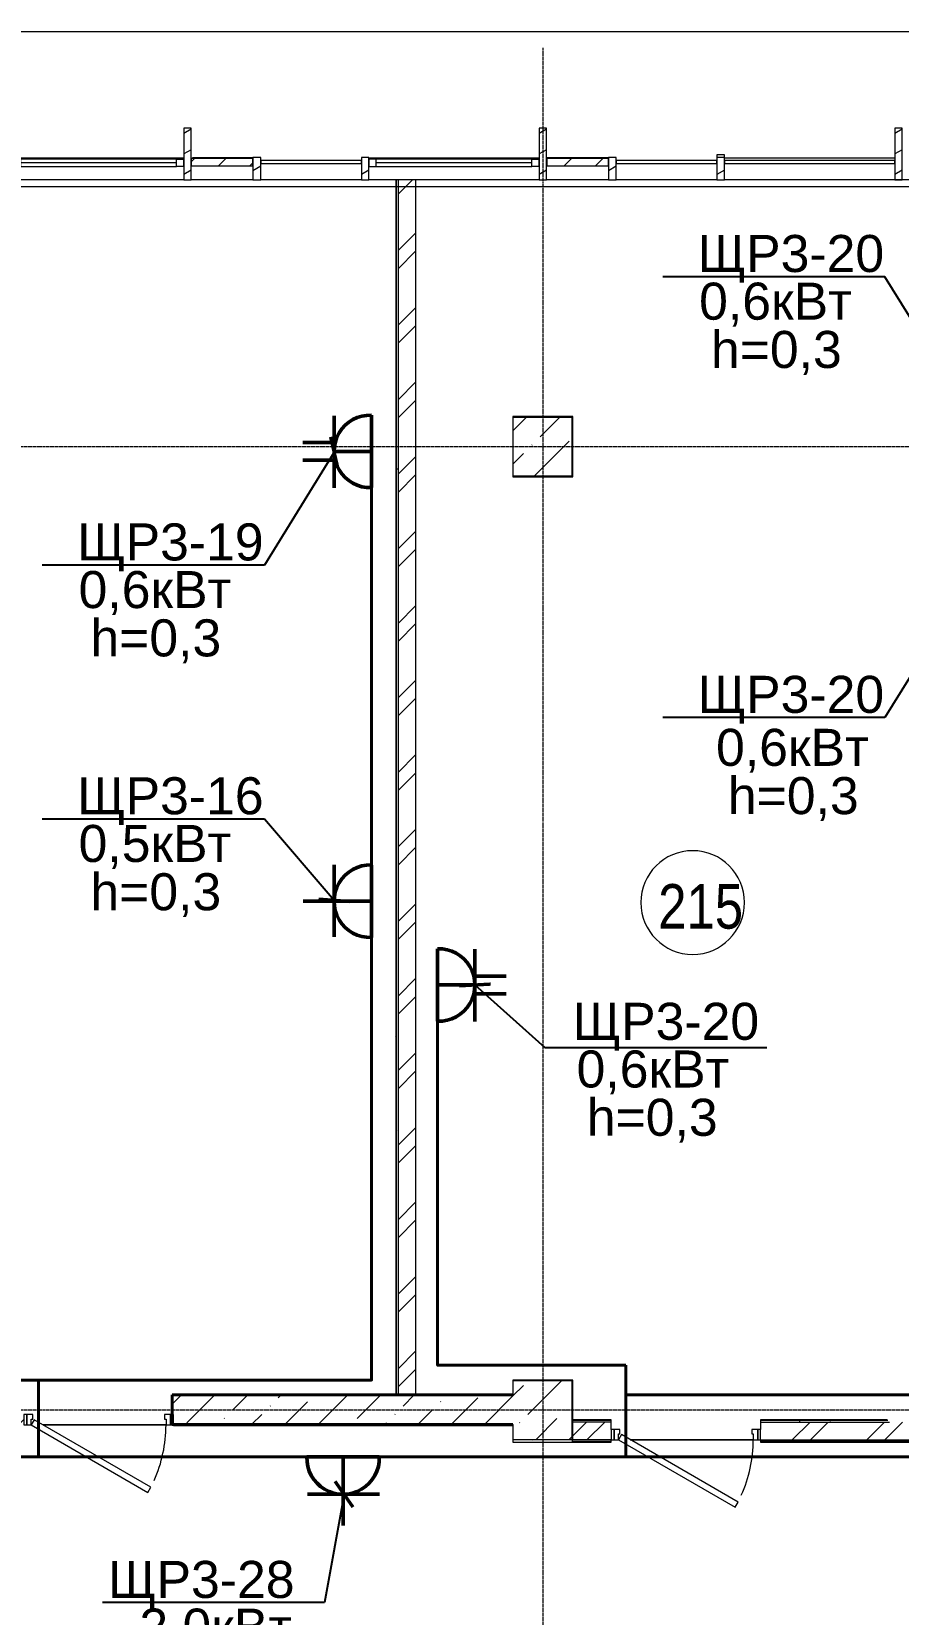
# Model space of a CAD drawing. Header units: metres. Extents: x 3659 to 143627, y -64119 to 51337.
# Drawn here: x 74610 to 80463, y -48663 to -37986 of the extents above; entities that cross this region are included whole.
import ezdxf

# ---------------------------------------------------------------- set-up
doc = ezdxf.new("R2010")
doc.units = ezdxf.units.M
doc.linetypes.add('ADSK_Линия сетки', pattern=[21, 12, -3, 3, -3])
for name, color, linetype, lineweight in [('A-AREA-IDEN', 7, 'Continuous', 9), ('A-DETL-MBND', 7, 'Continuous', 5), ('A-DOOR', 7, 'Continuous', 5), ('A-DOOR-FRAM', 7, 'Continuous', 13), ('A-FLOR', 7, 'Continuous', 5), ('A-GLAZ', 7, 'Continuous', 5), ('A-GLAZ-CURT', 7, 'Continuous', 5), ('A-GLAZ-CWMG', 7, 'Continuous', 5), ('A-WALL', 7, 'Continuous', 5), ('A-WALL-PATT', 7, 'Continuous', 18), ('I-WALL', 7, 'Continuous', 5), ('S-COLS', 7, 'Continuous', 5), ('S-GRID', 7, 'Continuous', 9), ('Освещение', 1, 'Continuous', 50), ('Эл-свет раб.', 5, 'Continuous', 50), ('ЭЛ.сети', 5, 'Continuous', 100), ('ЭОМ', 7, 'Continuous', 40)]:
    doc.layers.add(name, color=color, linetype=linetype, lineweight=lineweight)
doc.styles.add('GOST Common_I_1', font='ARIALN.TTF', dxfattribs={"height": 300})
doc.styles.add('STYLE1', font='arial.ttf', dxfattribs={"height": 250})
doc.styles.add('ГОСТ 2.304', font='CS_Gost2304.shx', dxfattribs={"width": 0.85})
doc.dimstyles.new('СПДС', dxfattribs={"dimscale": 100, "dimtxt": 2.5, "dimasz": 2.5, "dimexe": 1.25, "dimexo": 0.625, "dimtad": 1, "dimdec": 0, "dimrnd": 0.001, "dimtxsty": 'ГОСТ 2.304', "dimblk": 'OBLIQUE', "dimcen": 2.5, "dimdle": 2, "dimadec": 0, "dimazin": 2, "dimtfac": 0.75, "dimtdec": 0, "dimtmove": 1, "dimatfit": 3, "dimfxl": 1, "dimtolj": 1, "dimarcsym": 1})
pattern_1 = [(45, (0, 0), (84.19025, 308.69666), [396.875, -79.375, 3.353, -76.022])]
pattern_2 = [(0, (881.97, 0), (812.8, 203.2), [33.528, -576.072, 33.528, -576.072, -3251.2]), (0, (881.97, 0), (812.8, 203.2), [-1219.2, 33.528, -1185.672, 33.528, -576.072, -1422.4]), (0, (881.97, 0), (812.8, 203.2), [-3048, 33.528, -372.872, 33.528, -982.472]), (120, (1186.77, 101.6), (-582.37636, 602.30545), [33.528, -576.072, 33.528, -576.072, -3251.2]), (120, (1186.77, 101.6), (-582.37636, 602.30545), [-1219.2, 33.528, -1185.672, 33.528, -576.072, -1422.4]), (120, (1186.77, 101.6), (-582.37636, 602.30545), [-3048, 33.528, -372.872, 33.528, -982.472]), (240, (1288.37, 508), (-230.42364, -805.50545), [33.528, -576.072, 33.528, -576.072, -3251.2]), (240, (1288.37, 508), (-230.42364, -805.50545), [-1219.2, 33.528, -1185.672, 33.528, -576.072, -1422.4]), (240, (1288.37, 508), (-230.42364, -805.50545), [-3048, 33.528, -372.872, 33.528, -982.472])]
pattern_3 = [(0, (0, 0), (812.8, 203.2), [33.528, -576.072, 33.528, -576.072, -3251.2]), (0, (0, 0), (812.8, 203.2), [-1219.2, 33.528, -1185.672, 33.528, -576.072, -1422.4]), (0, (0, 0), (812.8, 203.2), [-3048, 33.528, -372.872, 33.528, -982.472]), (120, (304.8, 101.6), (-582.37636, 602.30545), [33.528, -576.072, 33.528, -576.072, -3251.2]), (120, (304.8, 101.6), (-582.37636, 602.30545), [-1219.2, 33.528, -1185.672, 33.528, -576.072, -1422.4]), (120, (304.8, 101.6), (-582.37636, 602.30545), [-3048, 33.528, -372.872, 33.528, -982.472]), (240, (406.4, 508), (-230.42364, -805.50545), [33.528, -576.072, 33.528, -576.072, -3251.2]), (240, (406.4, 508), (-230.42364, -805.50545), [-1219.2, 33.528, -1185.672, 33.528, -576.072, -1422.4]), (240, (406.4, 508), (-230.42364, -805.50545), [-3048, 33.528, -372.872, 33.528, -982.472])]
pattern_4 = [(30, (0, 0), (-60, 103.92305), [])]
pattern_5 = [(45, (0, 0), (-106.06602, 106.06602), [])]

# ---------------------------------------------------------------- blocks, each defined once
blk = doc.blocks.new('КДП АПК - КР_rvt-1-2 этаж')
at = {"layer": 'A-WALL-PATT', "lineweight": 20}
h = blk.add_hatch(dxfattribs=at)
h.set_pattern_fill('FP_137', color=256, style=0, pattern_type=2)
h.set_pattern_definition(pattern_1)
h.paths.add_polyline_path([(77863, -46746), (77863, -46546), (75563, -46546), (75563, -46746), (77344, -46746)], flags=0)
h.paths.add_polyline_path([(74255, -46746), (74563, -46746), (74563, -46546), (72263, -46546), (72263, -46746)], flags=0)
at = {"layer": 'S-COLS', "lineweight": 20}
h = blk.add_hatch(dxfattribs=at)
h.set_pattern_fill('FP_137', color=256, style=0, pattern_type=2)
h.set_pattern_definition(pattern_1)
h.paths.add_polyline_path([(78263, -40346), (78263, -39946), (77863, -39946), (77863, -40346)], flags=0)
h = blk.add_hatch(dxfattribs=at)
h.set_pattern_fill('FP_137', color=256, style=0, pattern_type=2)
h.set_pattern_definition(pattern_1)
h.paths.add_polyline_path([(77863, -46846), (78263, -46846), (78263, -46446), (77863, -46446), (77863, -46746)], flags=0)
at = {"layer": 'A-FLOR', "lineweight": 20}
blk.add_line((87496, -38396), (67912, -38396), dxfattribs=at)
at = {"layer": 'I-WALL', "lineweight": 40}
for p, q in [((77863, -46546), (75563, -46546)), ((75563, -46546), (75563, -46746)), ((75563, -46746), (77863, -46746))]:
    blk.add_line(p, q, dxfattribs=at)
at = {"layer": 'S-COLS', "lineweight": 20}
for p, q in [((78263, -39946), (77863, -39946)), ((77863, -39946), (77863, -40346)), ((78263, -40346), (78263, -39946)), ((77863, -40346), (78263, -40346)), ((78263, -46446), (77863, -46446)), ((77863, -46446), (77863, -46546)), ((78263, -46846), (78263, -46446)), ((77863, -46746), (77863, -46846)), ((77863, -46846), (78263, -46846))]:
    blk.add_line(p, q, dxfattribs=at)
blk = doc.blocks.new('AC_Дверь_Однопольная_ДеревяннаяВнутренняя_ГОСТ6629-88 - ДГ 21-10Л-1371174-2 этаж')
at = {"layer": 'A-DOOR', "lineweight": 13}
for p, q in [((-333, 555), (-353, 520)), ((455, 100), (-333, 555)), ((-353, 520), (435, 65)), ((435, 65), (455, 100))]:
    blk.add_line(p, q, dxfattribs=at)
at = {"layer": 'A-DOOR', "lineweight": 18}
for p, q in [((-485, 100), (-505, 100)), ((-505, 100), (-505, 30)), ((-505, 30), (-485, 30)), ((-485, 30), (-485, 100)), ((505, 100), (485, 100)), ((485, 100), (485, 30)), ((485, 30), (505, 30)), ((505, 30), (505, 100))]:
    blk.add_line(p, q, dxfattribs=at)
at = {"layer": 'A-DOOR'}
blk.add_arc((455, 100), 910, 155.7365, 180, dxfattribs=at)
at = {"layer": 'A-DOOR-FRAM'}
for p, q in [((-455, 100), (-485, 100)), ((-485, 100), (-485, 30)), ((-485, 30), (-445, 30)), ((-455, 60), (-455, 100)), ((-445, 60), (-455, 60)), ((-445, 30), (-445, 60)), ((455, 60), (445, 60)), ((445, 60), (445, 30)), ((445, 30), (485, 30)), ((485, 100), (455, 100)), ((455, 100), (455, 60)), ((485, 30), (485, 100))]:
    blk.add_line(p, q, dxfattribs=at)
blk = doc.blocks.new('AC_Дверь_Однопольная_ДеревяннаяВнутренняя_ГОСТ6629-88 - ДГ 21-10Л-1292866-2 этаж')
at = {"layer": 'A-DOOR', "lineweight": 13}
for p, q in [((-333, 515), (-353, 480)), ((-353, 480), (435, 25)), ((455, 60), (-333, 515)), ((435, 25), (455, 60))]:
    blk.add_line(p, q, dxfattribs=at)
at = {"layer": 'A-DOOR', "lineweight": 18}
for p, q in [((-485, 60), (-505, 60)), ((-505, 60), (-505, -10)), ((-485, -10), (-485, 60)), ((505, 60), (485, 60)), ((485, 60), (485, -10)), ((505, -10), (505, 60)), ((-505, -10), (-485, -10)), ((485, -10), (505, -10))]:
    blk.add_line(p, q, dxfattribs=at)
at = {"layer": 'A-DOOR'}
blk.add_arc((455, 60), 910, 155.7365, 180, dxfattribs=at)
at = {"layer": 'A-DOOR-FRAM'}
for p, q in [((-455, 60), (-485, 60)), ((-485, 60), (-485, -10)), ((-455, 20), (-455, 60)), ((-445, 20), (-455, 20)), ((-445, -10), (-445, 20)), ((455, 20), (445, 20)), ((445, 20), (445, -10)), ((485, 60), (455, 60)), ((455, 60), (455, 20)), ((485, -10), (485, 60)), ((-485, -10), (-445, -10)), ((445, -10), (485, -10))]:
    blk.add_line(p, q, dxfattribs=at)
blk = doc.blocks.new('Системная панель - С остеклением-1637036-2 этаж')
at = {"layer": 'A-GLAZ-CURT', "lineweight": 13}
for p, q in [((72038, -38856), (71357, -38856)), ((71357, -38856), (71357, -38876)), ((72038, -38876), (72038, -38856)), ((71357, -38876), (72038, -38876))]:
    blk.add_line(p, q, dxfattribs=at)
blk = doc.blocks.new('Системная панель - С остеклением-1633937-2 этаж')
at = {"layer": 'A-GLAZ-CURT', "lineweight": 13}
for p, q in [((575, 10), (-575, 10)), ((-575, 10), (-575, -10)), ((575, -10), (575, 10)), ((-575, -10), (575, -10))]:
    blk.add_line(p, q, dxfattribs=at)
blk = doc.blocks.new('M_Тент витража777 - M_Тент витража одинарное справо-2658546-2 этаж')
at = {"layer": 'A-GLAZ', "lineweight": 13}
for p, q in [((-575, -20), (-575, 30)), ((-575, 30), (-525, 30)), ((-575, 30), (-575, -20)), ((-525, 30), (-525, -20)), ((-525, 4.6), (525, 4.6)), ((525, 30), (525, -20)), ((575, 30), (525, 30)), ((575, -20), (575, 30)), ((575, -20), (575, 30)), ((-525, -20), (-575, -20)), ((525, -20), (575, -20))]:
    blk.add_line(p, q, dxfattribs=at)
at = {"layer": 'A-GLAZ'}
for p, q in [((525, 30), (-525, 30)), ((-525, -20), (525, -20))]:
    blk.add_line(p, q, dxfattribs=at)
blk = doc.blocks.new('Прямоугольный импост - 50 x 450мм-V99-2 этаж')
at = {"layer": 'A-GLAZ-CWMG'}
h = blk.add_hatch(dxfattribs=at)
h.set_pattern_fill('FP_119', color=256, style=0, pattern_type=2)
h.set_pattern_definition([(150, (75662.65, 38865.64), (-60, -103.92305), [])])
h.paths.add_polyline_path([(25, -120), (-25, -120), (-25, 230), (25, 230)], flags=0)
at = {"layer": 'A-GLAZ-CWMG', "lineweight": 18}
for p, q in [((-25, 230), (25, 230)), ((-25, -120), (-25, 230)), ((25, 230), (25, -120)), ((25, -120), (-25, -120))]:
    blk.add_line(p, q, dxfattribs=at)
blk = doc.blocks.new('Прямоугольный импост - 50 x 150мм-V100-2 этаж')
at = {"layer": 'A-GLAZ-CWMG'}
h = blk.add_hatch(dxfattribs=at)
h.set_pattern_fill('FP_120', color=256, style=0, pattern_type=2)
h.set_pattern_definition([(150, (76862.65, 38865.64), (-60, -103.92305), [])])
h.paths.add_polyline_path([(25, -120), (-25, -120), (-25, 30), (25, 30)], flags=0)
at = {"layer": 'A-GLAZ-CWMG', "lineweight": 18}
for p, q in [((-25, 30), (25, 30)), ((-25, -120), (-25, 30)), ((25, 30), (25, -120)), ((25, -120), (-25, -120))]:
    blk.add_line(p, q, dxfattribs=at)
blk = doc.blocks.new('Прямоугольный импост - 50 x 450мм-V101-2 этаж')
at = {"layer": 'A-GLAZ-CWMG'}
h = blk.add_hatch(dxfattribs=at)
h.set_pattern_fill('FP_121', color=256, style=0, pattern_type=2)
h.set_pattern_definition([(150, (78062.65, 38865.64), (-60, -103.92305), [])])
h.paths.add_polyline_path([(25, -120), (-25, -120), (-25, 230), (25, 230)], flags=0)
at = {"layer": 'A-GLAZ-CWMG', "lineweight": 18}
for p, q in [((-25, 230), (25, 230)), ((-25, -120), (-25, 230)), ((25, 230), (25, -120)), ((25, -120), (-25, -120))]:
    blk.add_line(p, q, dxfattribs=at)
blk = doc.blocks.new('Прямоугольный импост - 50 x 150мм-1780552-2 этаж')
at = {"layer": 'A-GLAZ-CWMG'}
h = blk.add_hatch(dxfattribs=at)
h.set_pattern_fill('FP_122', color=256, style=0, pattern_type=2)
h.set_pattern_definition([(150, (79262.65, 38865.64), (-60, -103.92305), [])])
h.paths.add_polyline_path([(25, -120), (-25, -120), (-25, 30), (25, 30)], flags=0)
at = {"layer": 'A-GLAZ-CWMG', "lineweight": 18}
for p, q in [((-25, 30), (25, 30)), ((-25, -120), (-25, 30)), ((25, 30), (25, -120)), ((25, -120), (-25, -120))]:
    blk.add_line(p, q, dxfattribs=at)
blk = doc.blocks.new('Прямоугольный импост - 50 x 450мм-V102-2 этаж')
at = {"layer": 'A-GLAZ-CWMG'}
h = blk.add_hatch(dxfattribs=at)
h.set_pattern_fill('FP_123', color=256, style=0, pattern_type=2)
h.set_pattern_definition([(150, (80462.65, 38865.64), (-60, -103.92305), [])])
h.paths.add_polyline_path([(25, -120), (-25, -120), (-25, 230), (25, 230)], flags=0)
at = {"layer": 'A-GLAZ-CWMG', "lineweight": 18}
for p, q in [((-25, 230), (25, 230)), ((-25, -120), (-25, 230)), ((25, 230), (25, -120)), ((25, -120), (-25, -120))]:
    blk.add_line(p, q, dxfattribs=at)
blk = doc.blocks.new('Прямоугольный импост - 50 x 150мм-V108-2 этаж')
at = {"layer": 'A-DETL-MBND'}
for p, q in [((74488, -38836), (75638, -38836)), ((75638, -38986), (74488, -38986))]:
    blk.add_line(p, q, dxfattribs=at)
blk = doc.blocks.new('Прямоугольный импост - 50 x 150мм-V109-2 этаж')
at = {"layer": 'A-DETL-MBND'}
for p, q in [((79288, -38836), (80438, -38836)), ((80388, -38986), (79288, -38986))]:
    blk.add_line(p, q, dxfattribs=at)
blk = doc.blocks.new('Системная панель - Сплошная-V120-2 этаж')
at = {"layer": 'A-GLAZ-CURT'}
h = blk.add_hatch(dxfattribs=at)
h.set_pattern_fill('FP_30', color=256, style=0, pattern_type=2)
h.set_pattern_definition(pattern_5)
h.paths.add_polyline_path([(75688, -38891), (76105, -38891), (76105, -38841), (75688, -38841)], flags=0)
at = {"layer": 'A-GLAZ-CURT', "lineweight": 13}
for p, q in [((76105, -38841), (75688, -38841)), ((75688, -38841), (75688, -38891)), ((76105, -38891), (76105, -38841)), ((75688, -38891), (76105, -38891))]:
    blk.add_line(p, q, dxfattribs=at)
blk = doc.blocks.new('Системная панель - Сплошная-V121-2 этаж')
at = {"layer": 'A-GLAZ-CURT'}
h = blk.add_hatch(dxfattribs=at)
h.set_pattern_fill('FP_30', color=256, style=0, pattern_type=2)
h.set_pattern_definition(pattern_5)
h.paths.add_polyline_path([(78088, -38891), (78505, -38891), (78505, -38841), (78088, -38841)], flags=0)
at = {"layer": 'A-GLAZ-CURT', "lineweight": 13}
for p, q in [((78505, -38841), (78088, -38841)), ((78088, -38841), (78088, -38891)), ((78505, -38891), (78505, -38841)), ((78088, -38891), (78505, -38891))]:
    blk.add_line(p, q, dxfattribs=at)
blk = doc.blocks.new('Розетка штепсельная с заземляющим контактом скрытой установки IP20')
at = {"layer": 'Эл-свет раб.', "ltscale": 0.3}
for p, q in [((191575, -246568), (191575, -246106)), ((191816, -246316), (191329, -246316)), ((191819, -246568), (191331, -246568))]:
    blk.add_line(p, q, dxfattribs=at)
at = {"layer": 'Эл-свет раб.', "ltscale": 0.3, "extrusion": (0, 0, -1)}
blk.add_ellipse((191575, -246560), major_axis=(-173, 173), ratio=1, start_param=5.464002, end_param=8.673165, dxfattribs=at)
blk = doc.blocks.new('двойная розетка штепсельная с заземляющим контактом скрытой установки IP20')
at = {"layer": 'Эл-свет раб.', "ltscale": 0.3}
for p, q in [((242831, -163233), (242831, -163444)), ((242951, -163233), (242951, -163444)), ((243132, -163444), (242645, -163444)), ((242891, -163696), (242891, -163444)), ((243135, -163696), (242647, -163696))]:
    blk.add_line(p, q, dxfattribs=at)
at = {"layer": 'Эл-свет раб.', "ltscale": 0.3, "extrusion": (0, 0, -1)}
blk.add_ellipse((242891, -163688), major_axis=(-173, 173), ratio=1, start_param=5.464002, end_param=8.673165, dxfattribs=at)
blk = doc.blocks.new('_Oblique')
at = {"color": 0, "linetype": 'ByBlock', "lineweight": -2}
blk.add_line((-0.5, -0.5), (0.5, 0.5), dxfattribs=at)
blk = doc.blocks.new('ПСС_Марка_помещения - Имя_2_5мм-224473-2 этаж')
at = {"layer": 'A-AREA-IDEN'}
for start, end in [(360, 180), (180, 360)]:
    blk.add_arc((-0.07, 0.04), 3.5, start, end, dxfattribs=at)

msp = doc.modelspace()

# ---------------------------------------------------------------- hatches: boundary and pattern name
at = {"layer": 'A-GLAZ-CWMG'}
h = msp.add_hatch(dxfattribs=at)
h.set_pattern_fill('FP_31', color=256, style=0, pattern_type=2)
h.set_pattern_definition(pattern_4)
h.paths.add_polyline_path([(76105.017, -38985.6677), (76157.1109, -38985.6677), (76157.1109, -38835.6677), (76105.017, -38835.6677)], flags=0)
h = msp.add_hatch(dxfattribs=at)
h.set_pattern_fill('FP_31', color=256, style=0, pattern_type=2)
h.set_pattern_definition(pattern_4)
h.paths.add_polyline_path([(78505.017, -38985.6677), (78557.1109, -38985.6677), (78557.1109, -38835.6677), (78505.017, -38835.6677)], flags=0)
at = {"layer": 'A-WALL-PATT', "lineweight": 5}
h = msp.add_hatch(dxfattribs=at)
h.set_pattern_fill('FP_40', color=256, style=0, pattern_type=2)
h.set_pattern_definition(pattern_2)
h.paths.add_polyline_path([(77069.623, -47185.6443), (77072.623, -47185.6443), (77072.623, -38985.6677), (77069.623, -38985.6677), (77069.623, -47182.6443)], flags=0)
h = msp.add_hatch(dxfattribs=at)
h.set_pattern_fill('FP_40', color=256, style=0, pattern_type=2)
h.set_pattern_definition(pattern_2)
h.paths.add_polyline_path([(77084.623, -47185.6443), (77084.623, -38985.6677), (77072.623, -38985.6677), (77072.623, -47185.6443)], flags=0)
h = msp.add_hatch(dxfattribs=at)
h.set_pattern_fill('FP_1', color=256, style=0, pattern_type=2)
h.set_pattern_definition([(45, (881.97, 0), (-251.4472, 251.4472), []), (45, (881.97, 381), (-251.4472, 251.4472), [])])
h.paths.add_polyline_path([(77204.623, -47185.6443), (77204.623, -38985.6677), (77084.623, -38985.6677), (77084.623, -47185.6443), (77196.6251, -47185.6443)], flags=0)
h = msp.add_hatch(dxfattribs=at)
h.set_pattern_fill('FP_40', color=256, style=0, pattern_type=2)
h.set_pattern_definition(pattern_3)
h.paths.add_polyline_path([(78265.6532, -47350.6443), (78265.6532, -47082.6443), (78262.6532, -47082.6443), (78262.6532, -47350.6443)], flags=0)
h = msp.add_hatch(dxfattribs=at)
h.set_pattern_fill('FP_40', color=256, style=0, pattern_type=2)
h.set_pattern_definition(pattern_3)
h.paths.add_polyline_path([(75567.6532, -47185.6443), (76187.6532, -47185.6443), (76187.6532, -47182.6443), (75567.6532, -47182.6443)], flags=0)
h.paths.add_polyline_path([(74255.2423, -47185.6443), (74557.6532, -47185.6443), (74557.6532, -47182.6443), (72262.6532, -47182.6443), (72262.6532, -47185.6443)], flags=0)
h = msp.add_hatch(dxfattribs=at)
h.set_pattern_fill('FP_40', color=256, style=0, pattern_type=2)
h.set_pattern_definition(pattern_3)
h.paths.add_polyline_path([(80387.6532, -47353.6443), (80387.6532, -47350.6443), (79532.6532, -47350.6443), (79532.6532, -47353.6443)], flags=0)
h.paths.add_polyline_path([(78374.0683, -47353.6443), (78522.6532, -47353.6443), (78522.6532, -47350.6443), (78262.6532, -47350.6443), (78262.6532, -47353.6443)], flags=0)
h = msp.add_hatch(dxfattribs=at)
h.set_pattern_fill('FP_40', color=256, style=0, pattern_type=2)
h.set_pattern_definition(pattern_3)
h.paths.add_polyline_path([(80390.6532, -47365.6443), (80390.6532, -47353.6443), (79532.6532, -47353.6443), (79532.6532, -47365.6443), (80387.6532, -47365.6443)], flags=0)
h.paths.add_polyline_path([(78522.6532, -47365.6443), (78522.6532, -47353.6443), (78262.6532, -47353.6443), (78262.6532, -47365.6443), (78374.0683, -47365.6443)], flags=0)
h = msp.add_hatch(dxfattribs=at)
h.set_pattern_fill('FP_1', color=256, style=0, pattern_type=2)
h.set_pattern_definition([(45, (0, 0), (-251.4472, 251.4472), []), (45, (0, 381), (-251.4472, 251.4472), [])])
h.paths.add_polyline_path([(83862.6532, -47485.6443), (83862.6532, -47365.6443), (83602.6532, -47365.6443), (83602.6532, -47485.6443)], flags=0)
h.paths.add_polyline_path([(82592.6532, -47485.6443), (82592.6532, -47365.6443), (79532.6532, -47365.6443), (79532.6532, -47485.6443), (82492.8943, -47485.6443)], flags=0)
h.paths.add_polyline_path([(78374.0683, -47485.6443), (78522.6532, -47485.6443), (78522.6532, -47365.6443), (78262.6532, -47365.6443), (78262.6532, -47485.6443)], flags=0)
h = msp.add_hatch(dxfattribs=at)
h.set_pattern_fill('FP_40', color=256, style=0, pattern_type=2)
h.set_pattern_definition(pattern_3)
h.paths.add_polyline_path([(77859.6532, -47500.6443), (78262.6663, -47500.6443), (78262.6663, -47485.6443), (77859.6532, -47485.6443)], flags=0)
h = msp.add_hatch(dxfattribs=at)
h.set_pattern_fill('FP_40', color=256, style=0, pattern_type=2)
h.set_pattern_definition(pattern_3)
h.paths.add_polyline_path([(83862.6663, -47497.6443), (83862.6663, -47485.6443), (83602.6532, -47485.6443), (83602.6532, -47497.6443)], flags=0)
h.paths.add_polyline_path([(82592.6532, -47497.6443), (82592.6532, -47485.6443), (79532.6532, -47485.6443), (79532.6532, -47497.6443), (82492.8943, -47497.6443)], flags=0)
h.paths.add_polyline_path([(78522.6532, -47497.6443), (78522.6532, -47485.6443), (78262.6663, -47485.6443), (78262.6663, -47497.6443), (78374.0683, -47497.6443)], flags=0)
h = msp.add_hatch(dxfattribs=at)
h.set_pattern_fill('FP_40', color=256, style=0, pattern_type=2)
h.set_pattern_definition(pattern_3)
h.paths.add_polyline_path([(83862.6663, -47500.6443), (83862.6663, -47497.6443), (83602.6532, -47497.6443), (83602.6532, -47500.6443)], flags=0)
h.paths.add_polyline_path([(79532.6532, -47500.6443), (82592.6532, -47500.6443), (82592.6532, -47497.6443), (79532.6532, -47497.6443)], flags=0)
h.paths.add_polyline_path([(78374.0683, -47500.6443), (78522.6532, -47500.6443), (78522.6532, -47497.6443), (78262.6663, -47497.6443), (78262.6663, -47500.6443)], flags=0)

# ---------------------------------------------------------------- linework, layer by layer
at = {"layer": 'A-DETL-MBND'}
for p, q in [((67840.3603, -37985.6443), (87495.5434, -37985.6443)), ((79237.6532, -38815.6443), (79237.6532, -38835.6677)), ((79287.6532, -38815.6443), (79237.6532, -38815.6443)), ((79287.6532, -38835.6677), (79287.6532, -38815.6443))]:
    msp.add_line(p, q, dxfattribs=at)
at = {"layer": 'A-FLOR', "lineweight": 18}
for p, q in [((75812.5966, -38985.6677), (75687.6532, -38985.6677)), ((76187.6532, -38985.6677), (76157.1109, -38985.6677)), ((76837.6532, -38985.6677), (76322.6532, -38985.6677)), ((78212.5966, -38985.6677), (78087.6532, -38985.6677)), ((79237.6532, -38985.6677), (78557.1109, -38985.6677)), ((75563.0196, -47315.6443), (75563.0196, -47185.6443)), ((75563.0196, -47185.6443), (75567.6532, -47185.6443)), ((76322.6532, -47185.6443), (76337.6532, -47185.6443)), ((74687.6532, -47385.6443), (75517.6532, -47385.6443)), ((75517.6532, -47385.6443), (74687.6532, -47385.6443)), ((78652.6532, -47485.6443), (79482.6532, -47485.6443)), ((79482.6532, -47485.6443), (78652.6532, -47485.6443))]:
    msp.add_line(p, q, dxfattribs=at)
at = {"layer": 'A-GLAZ-CWMG'}
for p, q in [((75695.6284, -38835.6677), (76105.017, -38835.6677)), ((78087.6532, -38835.6677), (78505.017, -38835.6677)), ((76105.017, -38985.6677), (75812.5966, -38985.6677)), ((78505.017, -38985.6677), (78212.5966, -38985.6677))]:
    msp.add_line(p, q, dxfattribs=at)
at = {"layer": 'A-GLAZ-CWMG', "lineweight": 18}
for p, q in [((76157.1109, -38835.6677), (76105.017, -38835.6677)), ((76105.017, -38835.6677), (76105.017, -38985.6677)), ((76157.1109, -38985.6677), (76157.1109, -38835.6677)), ((78557.1109, -38835.6677), (78505.017, -38835.6677)), ((78505.017, -38835.6677), (78505.017, -38985.6677)), ((78557.1109, -38985.6677), (78557.1109, -38835.6677)), ((76105.017, -38985.6677), (76157.1109, -38985.6677)), ((78505.017, -38985.6677), (78557.1109, -38985.6677))]:
    msp.add_line(p, q, dxfattribs=at)
at = {"layer": 'A-WALL', "lineweight": 18}
for p, q in [((76322.6532, -38985.6677), (76187.6532, -38985.6677)), ((77069.623, -38985.6677), (77069.623, -47182.6443)), ((80537.6532, -38985.6677), (80387.6532, -38985.6677)), ((78265.6532, -40582.6443), (77859.6532, -40582.6443)), ((77859.6532, -40582.6443), (77859.6532, -40988.6443)), ((77862.6532, -40585.6443), (78262.6532, -40585.6443)), ((77862.6532, -40985.6443), (77862.6532, -40585.6443)), ((78262.6532, -40585.6443), (78262.6532, -40985.6443)), ((78265.6532, -40988.6443), (78265.6532, -40582.6443)), ((77859.6532, -40988.6443), (78265.6532, -40988.6443)), ((78262.6532, -40985.6443), (77862.6532, -40985.6443)), ((78265.6532, -47082.6443), (77859.6532, -47082.6443)), ((77859.6532, -47082.6443), (77859.6532, -47182.6443)), ((77862.6532, -47085.6443), (78262.6532, -47085.6443)), ((77862.6532, -47185.6443), (77862.6532, -47085.6443)), ((78262.6532, -47085.6443), (78262.6532, -47485.6443)), ((78265.6532, -47350.6443), (78265.6532, -47082.6443)), ((76187.6532, -47182.6443), (75567.6532, -47182.6443)), ((75567.6532, -47182.6443), (75567.6532, -47185.6443)), ((75567.6532, -47185.6443), (76322.6532, -47185.6443)), ((77859.6532, -47182.6443), (76337.6532, -47182.6443)), ((76337.6532, -47185.6443), (77862.6532, -47185.6443)), ((77862.6532, -47385.6443), (75567.6532, -47385.6443)), ((75567.6532, -47385.6443), (75567.6532, -47388.6443)), ((75567.6532, -47388.6443), (77859.6532, -47388.6443)), ((77859.6532, -47388.6443), (77859.6532, -47500.6443)), ((77862.6532, -47485.6443), (77862.6532, -47385.6443)), ((78522.6532, -47350.6443), (78265.6532, -47350.6443)), ((78522.6532, -47415.6443), (78522.6532, -47350.6443)), ((79532.6532, -47350.6443), (79532.6532, -47415.6443)), ((80387.6532, -47350.6443), (79532.6532, -47350.6443)), ((77859.6532, -47500.6443), (78522.6532, -47500.6443)), ((78262.6663, -47485.6443), (77862.6532, -47485.6443)), ((78262.6663, -47500.6443), (78262.6663, -47485.6443)), ((78522.6532, -47500.6443), (78522.6532, -47485.6443)), ((79532.6532, -47485.6443), (79532.6532, -47500.6443)), ((79532.6532, -47500.6443), (82592.6532, -47500.6443))]:
    msp.add_line(p, q, dxfattribs=at)
at = {"layer": 'A-WALL'}
for p, q in [((77072.623, -38985.6677), (77072.623, -47185.6443)), ((77084.623, -38985.6677), (77084.623, -47185.6443)), ((77204.623, -47185.6443), (77204.623, -38985.6677)), ((78262.6532, -47353.6443), (78522.6532, -47353.6443)), ((78522.6532, -47365.6443), (78262.6532, -47365.6443)), ((79532.6532, -47353.6443), (80390.6532, -47353.6443)), ((79532.6532, -47365.6443), (80402.6532, -47365.6443)), ((78522.6532, -47485.6443), (78262.6663, -47485.6443)), ((78522.6532, -47497.6443), (78262.6663, -47497.6443)), ((79532.6532, -47485.6443), (82592.6532, -47485.6443)), ((82592.6532, -47497.6443), (79532.6532, -47497.6443))]:
    msp.add_line(p, q, dxfattribs=at)
at = {"layer": 'S-GRID', "linetype": 'ADSK_Линия сетки'}
for p, q in [((78062.6532, -38095.4453), (78062.6532, -63301.3643)), ((95007.6236, -40785.6443), (31950.4397, -40785.6443)), ((95007.6236, -47285.6443), (30597.8704, -47285.6443))]:
    msp.add_line(p, q, dxfattribs=at)
at = {"layer": 'ЭЛ.сети', "color": 0, "lineweight": 40}
for points in [[(78622.6532, -47182.8895), (81095.1088, -47182.8895), (81095.1088, -45164.1443), (81095.1088, -40406.3616)], [(78622.6532, -47600.6443), (83639.3717, -47600.6443), (82384.0167, -47600.6443), (82384.0167, -47265.6443), (81584.3717, -47265.6443), (81584.3717, -45164.1443), (81584.3717, -40562.7794)], [(74657.6532, -47082.6443), (76905.208, -47082.6443), (76905.208, -43852.062), (76905.208, -40817.5007)], [(78622.6532, -46982.6443), (77351.4333, -46982.6443), (77351.4333, -45164.1443), (77351.4333, -44417.2806)], [(70562.6532, -47600.6443), (74657.6532, -47600.6443), (74657.6532, -47600.6443), (74657.6532, -47082.6443), (72237.6532, -47082.6443), (72237.6532, -46010.221), (72237.6532, -46010.221)], [(74657.6532, -47600.6443), (76713.6532, -47600.6443), (78622.6532, -47600.6443), (78622.6532, -46982.6443)]]:
    msp.add_lwpolyline(points, dxfattribs=at)

# ---------------------------------------------------------------- block references
at = {"lineweight": 5}
msp.add_blockref('КДП АПК - КР_rvt-1-2 этаж', (-3, -637), dxfattribs=at)
at = {"layer": 'A-AREA-IDEN', "color": 18, "true_color": 0x000000, "xscale": 99.99999999999993, "yscale": 99.99999999999993, "zscale": 99.99999999999993}
msp.add_blockref('ПСС_Марка_помещения - Имя_2_5мм-224473-2 этаж', (79080.6785, -43865.3202), dxfattribs=at)
at = {"layer": 'A-DOOR', "rotation": 180}
for name, p in [('AC_Дверь_Однопольная_ДеревяннаяВнутренняя_ГОСТ6629-88 - ДГ 21-10Л-1371174-2 этаж', (75062.6532, -47285.6443)), ('AC_Дверь_Однопольная_ДеревяннаяВнутренняя_ГОСТ6629-88 - ДГ 21-10Л-1292866-2 этаж', (79027.6532, -47425.6443))]:
    msp.add_blockref(name, p, dxfattribs=at)
at = {"layer": 'A-GLAZ', "rotation": 180}
for p in [(75062.6532, -38865.6443), (77462.6532, -38865.6443)]:
    msp.add_blockref('M_Тент витража777 - M_Тент витража одинарное справо-2658546-2 этаж', p, dxfattribs=at)
at = {"layer": 'A-GLAZ-CURT'}
for name, p in [('Системная панель - Сплошная-V120-2 этаж', (0, 0)), ('Системная панель - С остеклением-1637036-2 этаж', (4800, 0)), ('Системная панель - Сплошная-V121-2 этаж', (0, 0)), ('Системная панель - С остеклением-1637036-2 этаж', (7200, 0))]:
    msp.add_blockref(name, p, dxfattribs=at)
at = {"layer": 'A-GLAZ-CURT', "rotation": 180}
msp.add_blockref('Системная панель - С остеклением-1633937-2 этаж', (79862.6532, -38865.6443), dxfattribs=at)
at = {"layer": 'A-GLAZ-CWMG', "extrusion": (0, 0, -1)}
for name, p in [('Прямоугольный импост - 50 x 450мм-V99-2 этаж', (-75662.6532, -38865.6443)), ('Прямоугольный импост - 50 x 450мм-V101-2 этаж', (-78062.6532, -38865.6443)), ('Прямоугольный импост - 50 x 450мм-V102-2 этаж', (-80462.6532, -38865.6443)), ('Прямоугольный импост - 50 x 150мм-V100-2 этаж', (-76862.6532, -38865.6443)), ('Прямоугольный импост - 50 x 150мм-1780552-2 этаж', (-79262.6532, -38865.6443))]:
    msp.add_blockref(name, p, dxfattribs=at)
at = {"layer": 'A-GLAZ-CWMG'}
for name, p in [('Прямоугольный импост - 50 x 150мм-V108-2 этаж', (0, 0)), ('Прямоугольный импост - 50 x 150мм-V108-2 этаж', (2400, 0)), ('Прямоугольный импост - 50 x 150мм-V109-2 этаж', (0, 0))]:
    msp.add_blockref(name, p, dxfattribs=at)
at = {"layer": 'Освещение', "xscale": -1, "rotation": 90}
msp.add_blockref('Розетка штепсельная с заземляющим контактом скрытой установки IP20', (-169663.1351, 147722.7687), dxfattribs=at)
at = {"layer": 'Освещение', "rotation": 180}
msp.add_blockref('Розетка штепсельная с заземляющим контактом скрытой установки IP20', (268288.4839, -294168.9874), dxfattribs=at)
at = {"layer": 'ЭОМ', "color": 0, "lineweight": 30, "rotation": 90.00000000000001}
msp.add_blockref('двойная розетка штепсельная с заземляющим контактом скрытой установки IP20', (-86790.5755, -283708.5563), dxfattribs=at)
at = {"layer": 'ЭОМ', "color": 0, "lineweight": 30, "xscale": -1, "rotation": 270}
msp.add_blockref('двойная розетка штепсельная с заземляющим контактом скрытой установки IP20', (241047.2169, -287308.3362), dxfattribs=at)

# ---------------------------------------------------------------- texts
at = {"layer": 'A-AREA-IDEN', "color": 18, "true_color": 0x000000, "insert": (78840.9942, -43736.8602), "char_height": 300, "width": 577.215, "attachment_point": 1, "style": 'GOST Common_I_1'}
msp.add_mtext('215', dxfattribs=at)
at = {"layer": 'Эл-свет раб.', "color": 7, "style": 'STYLE1'}
for s, p in [('ЩР3-20', (79107.3255, -39607.2719)), ('0,6кВт', (79117.2898, -39928.9119)), ('h=0,3', (79196.9333, -40254.6864, -386.7801)), ('ЩР3-19', (74917.4247, -41553.124)), ('0,6кВт', (74927.389, -41874.764)), ('h=0,3', (75007.0326, -42200.5385, -386.7801)), ('ЩР3-20', (79107.3255, -42581.4939)), ('0,6кВт', (79231.5225, -42939.0272)), ('ЩР3-16', (74917.4247, -43265.7252)), ('h=0,3', (79311.166, -43264.8017, -386.7801)), ('0,5кВт', (74927.389, -43587.3652)), ('h=0,3', (75007.0326, -43913.1397, -386.7801)), ('ЩР3-20', (78263.3299, -44787.3816)), ('0,6кВт', (78289.8594, -45109.0216)), ('h=0,3', (78358.7493, -45434.796, -386.7801)), ('ЩР3-28', (75126.3794, -48552.6427)), ('2,0кВт', (75337.5715, -48874.2827))]:
    msp.add_text(s, height=250, dxfattribs=at).set_placement(p)

# ---------------------------------------------------------------- leaders
at = {"layer": 'ЭОМ', "lineweight": 25, "ltscale": 100}
for points in [[(80842.9793, -40400.5077), (80371.7321, -39639.0051), (78871.7321, -39639.0051)], [(76653.0786, -40823.3546), (76181.8313, -41584.8572), (74681.8313, -41584.8572)], [(80842.9793, -41851.7245), (80371.7321, -42613.2271), (78871.7321, -42613.2271)], [(76653.0786, -43846.2081), (76181.8313, -43297.4584), (74681.8313, -43297.4584)], [(77603.5628, -44417.2806), (78074.81, -44838.9781), (79574.81, -44838.9781)], [(76719.5071, -47852.7737), (76587.7505, -48584.3758), (75087.7505, -48584.3758)]]:
    msp.add_leader(points, dimstyle='СПДС', override={"dimasz": 1.5, "dimtad": 0, "dimldrblk": 'ArchTick', "dimfxl": 1.25, "dimtfill": 1, "dimlwd": 25}, dxfattribs=at)

doc.saveas('drawing.dxf')
